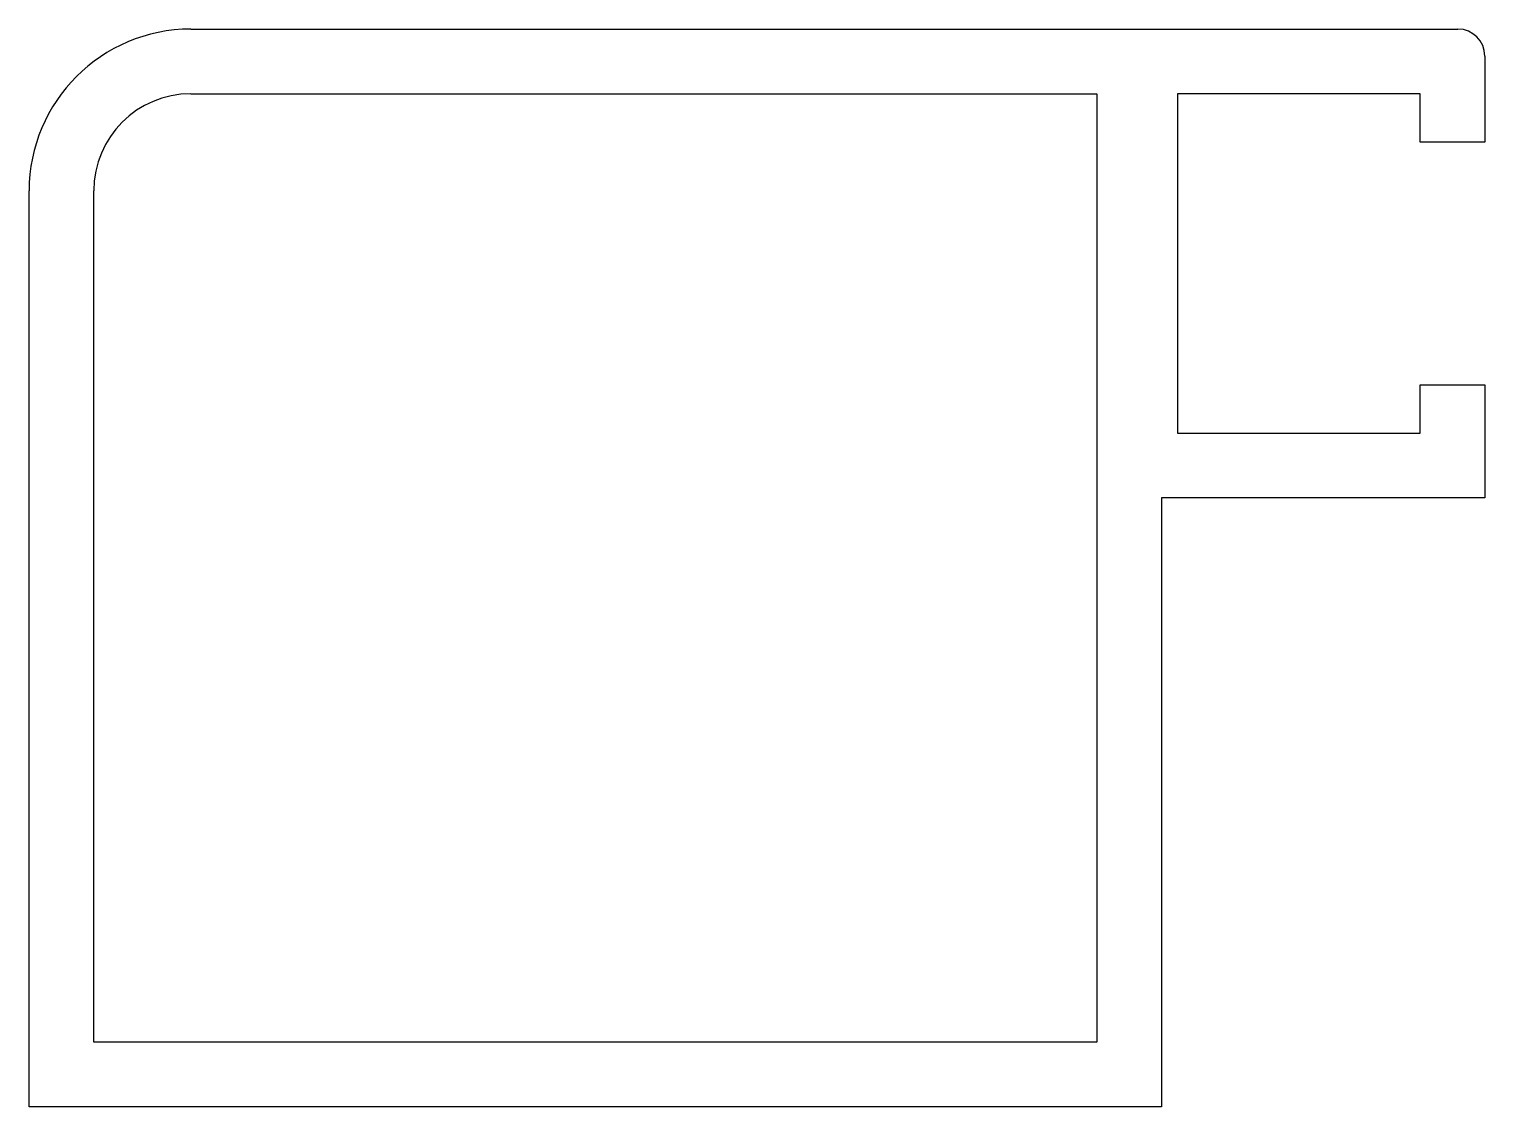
# Model space of a CAD drawing. Extents: x 12315.8 to 12342.8, y 434.2 to 454.2.
import ezdxf

# ---------------------------------------------------------------- set-up
doc = ezdxf.new("R2010")
doc.units = 0
doc.layers.get('0').update_dxf_attribs({"linetype": 'CONTINUOUS'})

msp = doc.modelspace()

# ---------------------------------------------------------------- linework, layer by layer
for p, q in [((12318.759, 454.165), (12342.259, 454.165)), ((12342.759, 453.665), (12342.759, 452.065)), ((12318.759, 452.965), (12335.559, 452.965)), ((12335.559, 452.965), (12335.559, 435.365)), ((12337.059, 452.965), (12337.059, 446.665)), ((12341.559, 452.965), (12337.059, 452.965)), ((12341.559, 452.065), (12341.559, 452.965)), ((12342.759, 452.065), (12341.559, 452.065)), ((12315.759, 434.165), (12315.759, 451.165)), ((12316.959, 435.365), (12316.959, 451.165)), ((12341.559, 446.665), (12341.559, 447.565)), ((12341.559, 447.565), (12342.759, 447.565)), ((12342.759, 447.565), (12342.759, 445.465)), ((12337.059, 446.665), (12341.559, 446.665)), ((12336.759, 445.465), (12336.759, 434.165)), ((12342.759, 445.465), (12336.759, 445.465)), ((12335.559, 435.365), (12316.959, 435.365)), ((12336.759, 434.165), (12315.759, 434.165))]:
    msp.add_line(p, q)
for centre, radius, start, end in [((12318.759, 451.165), 3, 90, 180), ((12342.259, 453.665), 0.5, 0, 90), ((12318.759, 451.165), 1.8, 90, 180)]:
    msp.add_arc(centre, radius, start, end)

doc.saveas('drawing.dxf')
